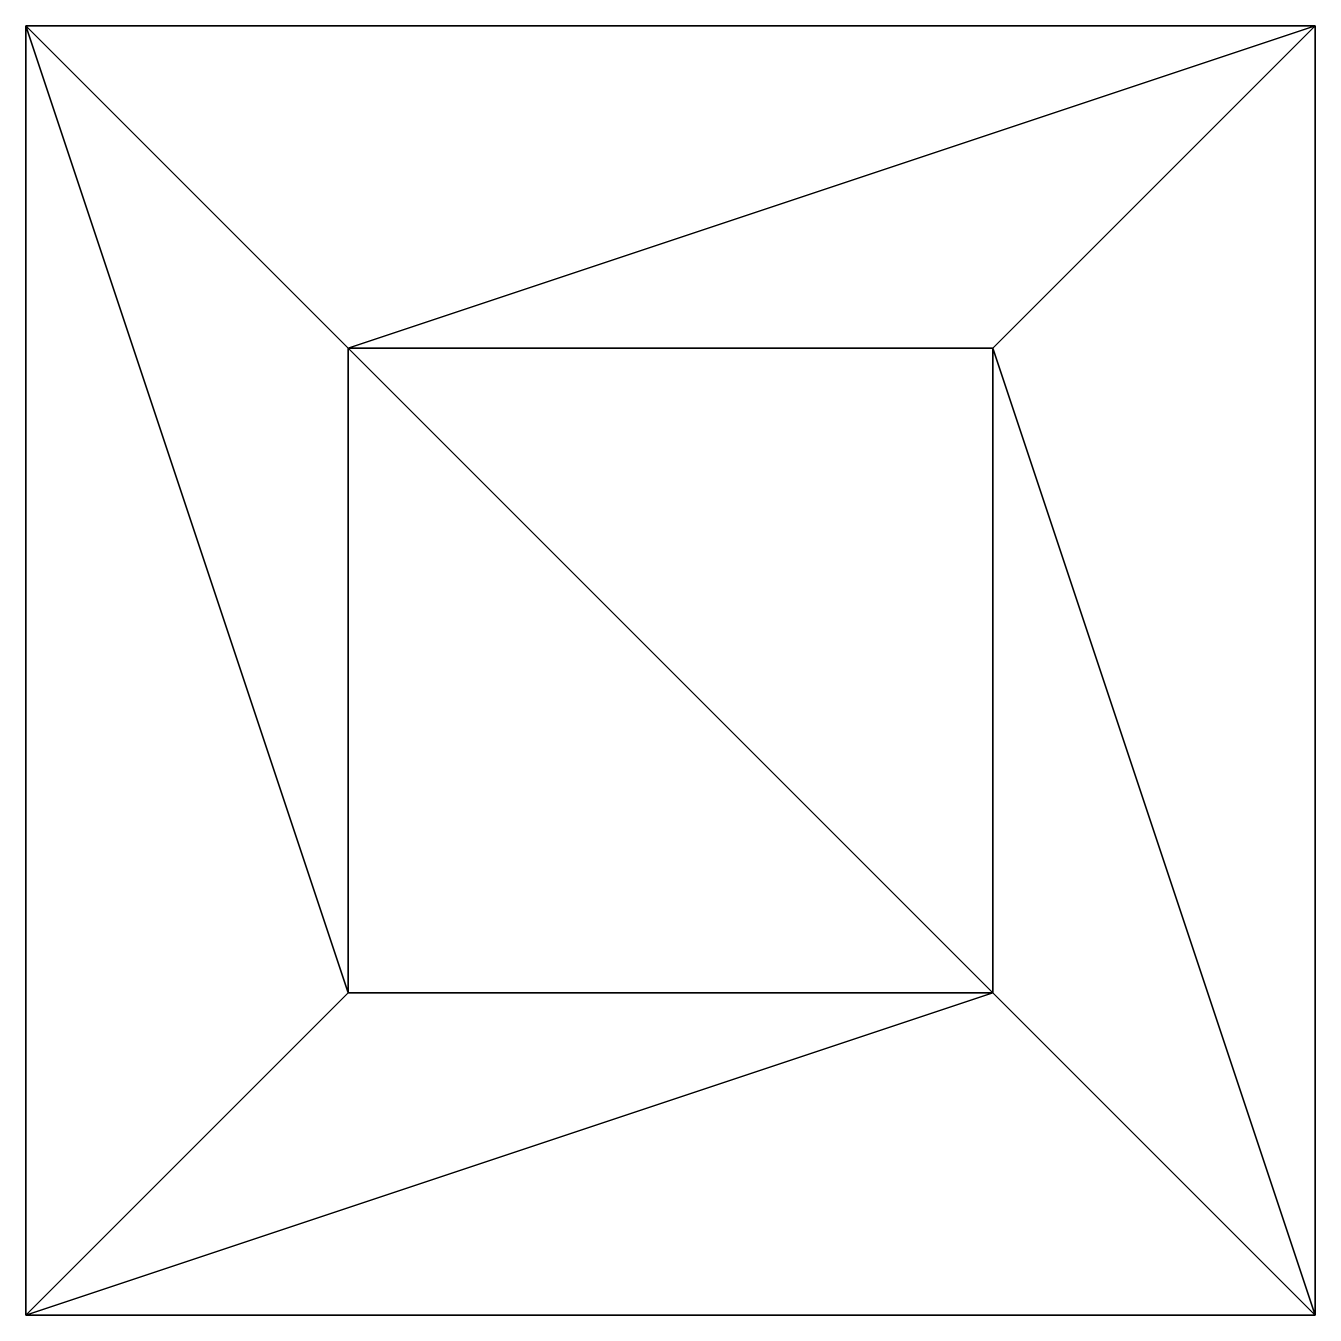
# Model space of a CAD drawing. Extents: x 0 to 1.22, y 0 to 1.22.
import ezdxf

# ---------------------------------------------------------------- set-up
doc = ezdxf.new("R2010")
doc.units = 0
doc.header["$LTSCALE"] = 0.5
doc.linetypes.add('HIDDEN', pattern=[0.375, 0.25, -0.125])
doc.layers.add('EIXOMOB', color=1, linetype='HIDDEN')
doc.layers.add('MOB3D', color=7, linetype='CONTINUOUS')

# ---------------------------------------------------------------- blocks, each defined once
blk = doc.blocks.new('*X1')
at = {"layer": 'MOB3D'}
mesh = blk.add_polyface(dxfattribs=at)
corners = [(0.305, 0.305), (0.305, 0.305, 0.75), (0.305, 0.915, 0.75), (0.305, 0.915)]
mesh.append_faces([[corners[k] for k in face] for face in [(3, 0, 2)]], dxfattribs={"vtx1": -1})
mesh.append_faces([[corners[k] for k in face] for face in [(0, 1, 2)]], dxfattribs={"vtx2": -1})
mesh = blk.add_polyface(dxfattribs=at)
corners = [(0.305, 0.915), (0.305, 0.915, 0.75), (0.915, 0.915, 0.75), (0.915, 0.915)]
mesh.append_faces([[corners[k] for k in face] for face in [(3, 0, 2)]], dxfattribs={"vtx1": -1})
mesh.append_faces([[corners[k] for k in face] for face in [(0, 1, 2)]], dxfattribs={"vtx2": -1})
mesh = blk.add_polyface(dxfattribs=at)
corners = [(0.305, 0.915), (0.915, 0.915), (0.915, 0.305), (0.305, 0.305)]
mesh.append_faces([[corners[k] for k in face] for face in [(3, 0, 2)]], dxfattribs={"vtx1": -1})
mesh.append_faces([[corners[k] for k in face] for face in [(0, 1, 2)]], dxfattribs={"vtx2": -1})
mesh = blk.add_polyface(dxfattribs=at)
corners = [(0.915, 0.305, 0.75), (0.915, 0.915, 0.75), (0.305, 0.915, 0.75), (0.305, 0.305, 0.75)]
mesh.append_faces([[corners[k] for k in face] for face in [(0, 2, 3)]], dxfattribs={"vtx0": -1})
mesh.append_faces([[corners[k] for k in face] for face in [(0, 1, 2)]], dxfattribs={"vtx2": -1})
mesh = blk.add_polyface(dxfattribs=at)
corners = [(0.915, 0.915), (0.915, 0.915, 0.75), (0.915, 0.305, 0.75), (0.915, 0.305)]
mesh.append_faces([[corners[k] for k in face] for face in [(3, 0, 2)]], dxfattribs={"vtx1": -1})
mesh.append_faces([[corners[k] for k in face] for face in [(0, 1, 2)]], dxfattribs={"vtx2": -1})
mesh = blk.add_polyface(dxfattribs=at)
corners = [(0.915, 0.305), (0.915, 0.305, 0.75), (0.305, 0.305, 0.75), (0.305, 0.305)]
mesh.append_faces([[corners[k] for k in face] for face in [(3, 0, 2)]], dxfattribs={"vtx1": -1})
mesh.append_faces([[corners[k] for k in face] for face in [(0, 1, 2)]], dxfattribs={"vtx2": -1})
blk = doc.blocks.new('*X2')
at = {"layer": 'MOB3D'}
mesh = blk.add_polyface(dxfattribs=at)
corners = [(0, 0, 0.5), (0, 0, 0.6), (0, 1.22, 0.6), (0, 1.22, 0.5)]
mesh.append_faces([[corners[k] for k in face] for face in [(3, 0, 2)]], dxfattribs={"vtx1": -1})
mesh.append_faces([[corners[k] for k in face] for face in [(0, 1, 2)]], dxfattribs={"vtx2": -1})
mesh = blk.add_polyface(dxfattribs=at)
corners = [(0, 1.22, 0.5), (0, 1.22, 0.6), (1.22, 1.22, 0.6), (1.22, 1.22, 0.5)]
mesh.append_faces([[corners[k] for k in face] for face in [(3, 0, 2)]], dxfattribs={"vtx1": -1})
mesh.append_faces([[corners[k] for k in face] for face in [(0, 1, 2)]], dxfattribs={"vtx2": -1})
mesh = blk.add_polyface(dxfattribs=at)
corners = [(1.22, 0, 0.5), (0.915, 0.305, 0.5), (0.915, 0.915, 0.5), (1.22, 1.22, 0.5), (0.305, 0.915, 0.5), (0, 1.22, 0.5), (0.305, 0.305, 0.5), (0, 0, 0.5)]
mesh.append_faces([[corners[k] for k in face] for face in [(0, 1, 2), (4, 5, 3), (6, 7, 5), (1, 0, 7)]], dxfattribs={"vtx0": -1, "vtx2": -1})
mesh.append_faces([[corners[k] for k in face] for face in [(3, 0, 2), (2, 4, 3), (4, 6, 5), (6, 1, 7)]], dxfattribs={"vtx1": -1, "vtx2": -1})
mesh = blk.add_polyface(dxfattribs=at)
corners = [(0.915, 0.305, 0.6), (0.305, 0.305, 0.6), (0, 0, 0.6), (1.22, 0, 0.6), (1.22, 1.22, 0.6), (0.915, 0.915, 0.6), (0, 1.22, 0.6), (0.305, 0.915, 0.6)]
mesh.append_faces([[corners[k] for k in face] for face in [(0, 2, 3), (3, 5, 0), (4, 7, 5), (6, 1, 7)]], dxfattribs={"vtx0": -1, "vtx2": -1})
mesh.append_faces([[corners[k] for k in face] for face in [(0, 1, 2), (3, 4, 5), (4, 6, 7), (6, 2, 1)]], dxfattribs={"vtx1": -1, "vtx2": -1})
mesh = blk.add_polyface(dxfattribs=at)
corners = [(1.22, 1.22, 0.5), (1.22, 1.22, 0.6), (1.22, 0, 0.6), (1.22, 0, 0.5)]
mesh.append_faces([[corners[k] for k in face] for face in [(3, 0, 2)]], dxfattribs={"vtx1": -1})
mesh.append_faces([[corners[k] for k in face] for face in [(0, 1, 2)]], dxfattribs={"vtx2": -1})
mesh = blk.add_polyface(dxfattribs=at)
corners = [(0.915, 0.915, 0.5), (0.915, 0.915, 0.6), (0.305, 0.915, 0.6), (0.305, 0.915, 0.5)]
mesh.append_faces([[corners[k] for k in face] for face in [(0, 2, 3)]], dxfattribs={"vtx0": -1})
mesh.append_faces([[corners[k] for k in face] for face in [(0, 1, 2)]], dxfattribs={"vtx2": -1})
mesh = blk.add_polyface(dxfattribs=at)
corners = [(0.305, 0.915, 0.5), (0.305, 0.915, 0.6), (0.305, 0.305, 0.6), (0.305, 0.305, 0.5)]
mesh.append_faces([[corners[k] for k in face] for face in [(0, 2, 3)]], dxfattribs={"vtx0": -1})
mesh.append_faces([[corners[k] for k in face] for face in [(0, 1, 2)]], dxfattribs={"vtx2": -1})
mesh = blk.add_polyface(dxfattribs=at)
corners = [(0.915, 0.305, 0.5), (0.915, 0.305, 0.6), (0.915, 0.915, 0.6), (0.915, 0.915, 0.5)]
mesh.append_faces([[corners[k] for k in face] for face in [(0, 2, 3)]], dxfattribs={"vtx0": -1})
mesh.append_faces([[corners[k] for k in face] for face in [(0, 1, 2)]], dxfattribs={"vtx2": -1})
mesh = blk.add_polyface(dxfattribs=at)
corners = [(0.305, 0.305, 0.5), (0.305, 0.305, 0.6), (0.915, 0.305, 0.6), (0.915, 0.305, 0.5)]
mesh.append_faces([[corners[k] for k in face] for face in [(0, 2, 3)]], dxfattribs={"vtx0": -1})
mesh.append_faces([[corners[k] for k in face] for face in [(0, 1, 2)]], dxfattribs={"vtx2": -1})
mesh = blk.add_polyface(dxfattribs=at)
corners = [(1.22, 0, 0.5), (1.22, 0, 0.6), (0, 0, 0.6), (0, 0, 0.5)]
mesh.append_faces([[corners[k] for k in face] for face in [(3, 0, 2)]], dxfattribs={"vtx1": -1})
mesh.append_faces([[corners[k] for k in face] for face in [(0, 1, 2)]], dxfattribs={"vtx2": -1})

msp = doc.modelspace()

# ---------------------------------------------------------------- linework, layer by layer
at = {"layer": 'EIXOMOB'}
msp.add_lwpolyline([(1.22, 0), (1.22, 1.22), (0, 1.22), (0, 0), (1.22, 0)], dxfattribs=at)

# ---------------------------------------------------------------- block references
at = {"layer": 'MOB3D'}
for name in ['*X2', '*X1']:
    msp.add_blockref(name, (0, 0), dxfattribs=at)

doc.saveas('drawing.dxf')
